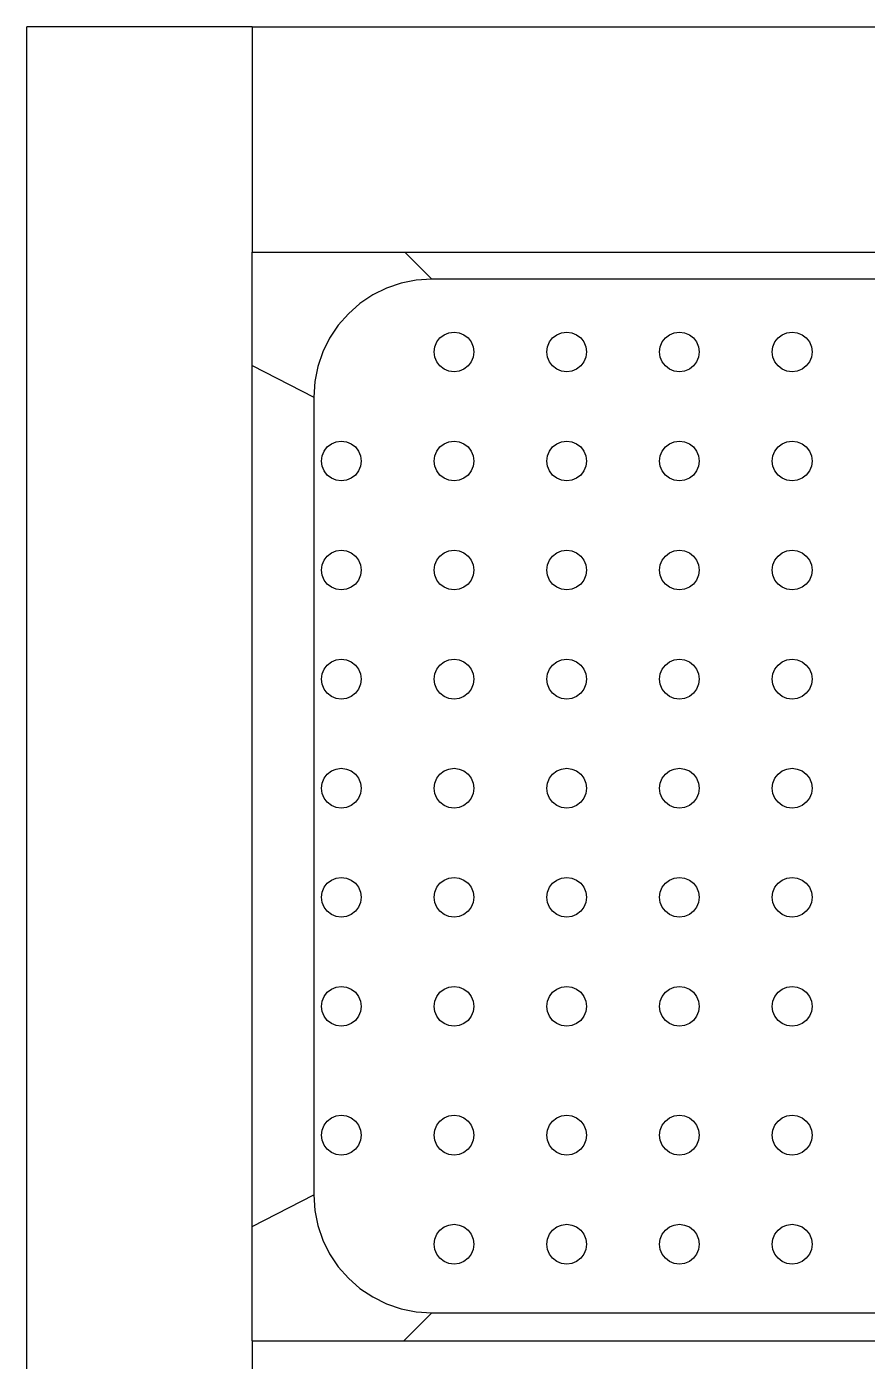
# Model space of a CAD drawing. Header units: millimetres. Extents: x 2562 to 7288, y 778 to 5635.
# Drawn here: x 5963.71 to 5986.09, y 1667.8 to 1703.33 of the extents above; entities that cross this region are included whole.
import ezdxf

# ---------------------------------------------------------------- set-up
doc = ezdxf.new("R2010")
doc.units = ezdxf.units.MM
doc.layers.add('0-gnl-gor3', color=252, linetype='Continuous')
doc.layers.add('2-tef-sabit', color=251, linetype='Continuous')

# ---------------------------------------------------------------- blocks, each defined once
blk = doc.blocks.new('sink plan')
at = {"layer": '0-gnl-gor3'}
for p, q in [((70185.92, 17116.68), (70185.92, 17406.88)), ((69836.11, 17157.08), (69836.11, 17366.22)), ((70125.92, 17157.32), (70125.92, 17365.97)), ((69843.56, 17164.52), (69843.56, 17358.77)), ((70118.71, 17358.77), (70118.71, 17164.52)), ((69857.23, 17263.07), (69856.7, 17261.8)), ((69858.07, 17264.17), (69857.23, 17263.07)), ((69859.17, 17265.01), (69858.07, 17264.17)), ((69860.44, 17265.54), (69859.17, 17265.01)), ((69861.81, 17265.72), (69860.44, 17265.54)), ((69863.18, 17265.54), (69861.81, 17265.72)), ((69864.45, 17265.01), (69863.18, 17265.54)), ((69865.55, 17264.17), (69864.45, 17265.01)), ((69866.39, 17263.07), (69865.55, 17264.17)), ((69866.92, 17261.8), (69866.39, 17263.07)), ((69886.26, 17263.07), (69885.73, 17261.8)), ((69887.1, 17264.17), (69886.26, 17263.07)), ((69888.2, 17265.01), (69887.1, 17264.17)), ((69889.47, 17265.54), (69888.2, 17265.01)), ((69890.84, 17265.72), (69889.47, 17265.54)), ((69892.21, 17265.54), (69890.84, 17265.72)), ((69893.49, 17265.01), (69892.21, 17265.54)), ((69894.58, 17264.17), (69893.49, 17265.01)), ((69895.42, 17263.07), (69894.58, 17264.17)), ((69895.95, 17261.8), (69895.42, 17263.07)), ((69920.55, 17263.07), (69920.02, 17261.8)), ((69921.39, 17264.17), (69920.55, 17263.07)), ((69922.49, 17265.01), (69921.39, 17264.17)), ((69923.76, 17265.54), (69922.49, 17265.01)), ((69925.13, 17265.72), (69923.76, 17265.54)), ((69926.5, 17265.54), (69925.13, 17265.72)), ((69927.78, 17265.01), (69926.5, 17265.54)), ((69928.87, 17264.17), (69927.78, 17265.01)), ((69929.71, 17263.07), (69928.87, 17264.17)), ((69930.24, 17261.8), (69929.71, 17263.07)), ((69949.58, 17263.07), (69949.06, 17261.8)), ((69950.43, 17264.17), (69949.58, 17263.07)), ((69951.52, 17265.01), (69950.43, 17264.17)), ((69952.8, 17265.54), (69951.52, 17265.01)), ((69954.16, 17265.72), (69952.8, 17265.54)), ((69955.53, 17265.54), (69954.16, 17265.72)), ((69956.81, 17265.01), (69955.53, 17265.54)), ((69957.9, 17264.17), (69956.81, 17265.01)), ((69958.74, 17263.07), (69957.9, 17264.17)), ((69959.27, 17261.8), (69958.74, 17263.07)), ((69978.62, 17263.07), (69978.09, 17261.8)), ((69979.46, 17264.17), (69978.62, 17263.07)), ((69980.55, 17265.01), (69979.46, 17264.17)), ((69981.83, 17265.54), (69980.55, 17265.01)), ((69983.2, 17265.72), (69981.83, 17265.54)), ((69984.57, 17265.54), (69983.2, 17265.72)), ((69985.84, 17265.01), (69984.57, 17265.54)), ((69986.94, 17264.17), (69985.84, 17265.01)), ((69987.78, 17263.07), (69986.94, 17264.17)), ((69988.31, 17261.8), (69987.78, 17263.07)), ((70007.65, 17263.07), (70007.12, 17261.8)), ((70008.49, 17264.17), (70007.65, 17263.07)), ((70009.59, 17265.01), (70008.49, 17264.17)), ((70010.86, 17265.54), (70009.59, 17265.01)), ((70012.23, 17265.72), (70010.86, 17265.54)), ((70013.6, 17265.54), (70012.23, 17265.72)), ((70014.88, 17265.01), (70013.6, 17265.54)), ((70015.97, 17264.17), (70014.88, 17265.01)), ((70016.81, 17263.07), (70015.97, 17264.17)), ((70017.34, 17261.8), (70016.81, 17263.07)), ((70036.68, 17263.07), (70036.16, 17261.8)), ((70037.53, 17264.17), (70036.68, 17263.07)), ((70038.62, 17265.01), (70037.53, 17264.17)), ((70039.9, 17265.54), (70038.62, 17265.01)), ((70041.26, 17265.72), (70039.9, 17265.54)), ((70042.63, 17265.54), (70041.26, 17265.72)), ((70043.91, 17265.01), (70042.63, 17265.54)), ((70045, 17264.17), (70043.91, 17265.01)), ((70045.84, 17263.07), (70045, 17264.17)), ((70046.37, 17261.8), (70045.84, 17263.07)), ((70065.72, 17263.07), (70065.19, 17261.8)), ((70066.56, 17264.17), (70065.72, 17263.07)), ((70067.66, 17265.01), (70066.56, 17264.17)), ((70068.93, 17265.54), (70067.66, 17265.01)), ((70070.3, 17265.72), (70068.93, 17265.54)), ((70071.67, 17265.54), (70070.3, 17265.72)), ((70072.94, 17265.01), (70071.67, 17265.54)), ((70074.04, 17264.17), (70072.94, 17265.01)), ((70074.88, 17263.07), (70074.04, 17264.17)), ((70075.41, 17261.8), (70074.88, 17263.07)), ((70094.75, 17263.07), (70094.23, 17261.8)), ((70095.59, 17264.17), (70094.75, 17263.07)), ((70096.69, 17265.01), (70095.59, 17264.17)), ((70097.96, 17265.54), (70096.69, 17265.01)), ((70099.33, 17265.72), (70097.96, 17265.54)), ((70100.7, 17265.54), (70099.33, 17265.72)), ((70101.98, 17265.01), (70100.7, 17265.54)), ((70103.07, 17264.17), (70101.98, 17265.01)), ((70103.91, 17263.07), (70103.07, 17264.17)), ((70104.44, 17261.8), (70103.91, 17263.07)), ((69856.7, 17261.8), (69856.52, 17260.43)), ((69856.52, 17260.43), (69856.7, 17259.06)), ((69867.1, 17260.43), (69866.92, 17261.8)), ((69866.92, 17259.06), (69867.1, 17260.43)), ((69885.73, 17261.8), (69885.55, 17260.43)), ((69885.55, 17260.43), (69885.73, 17259.06)), ((69896.13, 17260.43), (69895.95, 17261.8)), ((69895.95, 17259.06), (69896.13, 17260.43)), ((69920.02, 17261.8), (69919.84, 17260.43)), ((69919.84, 17260.43), (69920.02, 17259.06)), ((69930.42, 17260.43), (69930.24, 17261.8)), ((69930.24, 17259.06), (69930.42, 17260.43)), ((69949.06, 17261.8), (69948.88, 17260.43)), ((69948.88, 17260.43), (69949.06, 17259.06)), ((69959.45, 17260.43), (69959.27, 17261.8)), ((69959.27, 17259.06), (69959.45, 17260.43)), ((69978.09, 17261.8), (69977.91, 17260.43)), ((69977.91, 17260.43), (69978.09, 17259.06)), ((69988.49, 17260.43), (69988.31, 17261.8)), ((69988.31, 17259.06), (69988.49, 17260.43)), ((70007.12, 17261.8), (70006.94, 17260.43)), ((70006.94, 17260.43), (70007.12, 17259.06)), ((70017.52, 17260.43), (70017.34, 17261.8)), ((70017.34, 17259.06), (70017.52, 17260.43)), ((70036.16, 17261.8), (70035.98, 17260.43)), ((70035.98, 17260.43), (70036.16, 17259.06)), ((70046.55, 17260.43), (70046.37, 17261.8)), ((70046.37, 17259.06), (70046.55, 17260.43)), ((70065.19, 17261.8), (70065.01, 17260.43)), ((70065.01, 17260.43), (70065.19, 17259.06)), ((70075.59, 17260.43), (70075.41, 17261.8)), ((70075.41, 17259.06), (70075.59, 17260.43)), ((70094.23, 17261.8), (70094.04, 17260.43)), ((70094.04, 17260.43), (70094.23, 17259.06)), ((70104.62, 17260.43), (70104.44, 17261.8)), ((70104.44, 17259.06), (70104.62, 17260.43)), ((69856.7, 17259.06), (69857.23, 17257.78)), ((69857.23, 17257.78), (69858.07, 17256.69)), ((69858.07, 17256.69), (69859.17, 17255.85)), ((69859.17, 17255.85), (69860.44, 17255.32)), ((69863.18, 17255.32), (69864.45, 17255.85)), ((69864.45, 17255.85), (69865.55, 17256.69)), ((69865.55, 17256.69), (69866.39, 17257.78)), ((69866.39, 17257.78), (69866.92, 17259.06)), ((69885.73, 17259.06), (69886.26, 17257.78)), ((69886.26, 17257.78), (69887.1, 17256.69)), ((69887.1, 17256.69), (69888.2, 17255.85)), ((69888.2, 17255.85), (69889.47, 17255.32)), ((69892.21, 17255.32), (69893.49, 17255.85)), ((69893.49, 17255.85), (69894.58, 17256.69)), ((69894.58, 17256.69), (69895.42, 17257.78)), ((69895.42, 17257.78), (69895.95, 17259.06)), ((69920.02, 17259.06), (69920.55, 17257.78)), ((69920.55, 17257.78), (69921.39, 17256.69)), ((69921.39, 17256.69), (69922.49, 17255.85)), ((69922.49, 17255.85), (69923.76, 17255.32)), ((69926.5, 17255.32), (69927.78, 17255.85)), ((69927.78, 17255.85), (69928.87, 17256.69)), ((69928.87, 17256.69), (69929.71, 17257.78)), ((69929.71, 17257.78), (69930.24, 17259.06)), ((69949.06, 17259.06), (69949.58, 17257.78)), ((69949.58, 17257.78), (69950.43, 17256.69)), ((69950.43, 17256.69), (69951.52, 17255.85)), ((69951.52, 17255.85), (69952.8, 17255.32)), ((69955.53, 17255.32), (69956.81, 17255.85)), ((69956.81, 17255.85), (69957.9, 17256.69)), ((69957.9, 17256.69), (69958.74, 17257.78)), ((69958.74, 17257.78), (69959.27, 17259.06)), ((69978.09, 17259.06), (69978.62, 17257.78)), ((69978.62, 17257.78), (69979.46, 17256.69)), ((69979.46, 17256.69), (69980.55, 17255.85)), ((69980.55, 17255.85), (69981.83, 17255.32)), ((69984.57, 17255.32), (69985.84, 17255.85)), ((69985.84, 17255.85), (69986.94, 17256.69)), ((69986.94, 17256.69), (69987.78, 17257.78)), ((69987.78, 17257.78), (69988.31, 17259.06)), ((70007.12, 17259.06), (70007.65, 17257.78)), ((70007.65, 17257.78), (70008.49, 17256.69)), ((70008.49, 17256.69), (70009.59, 17255.85)), ((70009.59, 17255.85), (70010.86, 17255.32)), ((70013.6, 17255.32), (70014.88, 17255.85)), ((70014.88, 17255.85), (70015.97, 17256.69)), ((70015.97, 17256.69), (70016.81, 17257.78)), ((70016.81, 17257.78), (70017.34, 17259.06)), ((70036.16, 17259.06), (70036.68, 17257.78)), ((70036.68, 17257.78), (70037.53, 17256.69)), ((70037.53, 17256.69), (70038.62, 17255.85)), ((70038.62, 17255.85), (70039.9, 17255.32)), ((70042.63, 17255.32), (70043.91, 17255.85)), ((70043.91, 17255.85), (70045, 17256.69)), ((70045, 17256.69), (70045.84, 17257.78)), ((70045.84, 17257.78), (70046.37, 17259.06)), ((70065.19, 17259.06), (70065.72, 17257.78)), ((70065.72, 17257.78), (70066.56, 17256.69)), ((70066.56, 17256.69), (70067.66, 17255.85)), ((70067.66, 17255.85), (70068.93, 17255.32)), ((70071.67, 17255.32), (70072.94, 17255.85)), ((70072.94, 17255.85), (70074.04, 17256.69)), ((70074.04, 17256.69), (70074.88, 17257.78)), ((70074.88, 17257.78), (70075.41, 17259.06)), ((70094.23, 17259.06), (70094.75, 17257.78)), ((70094.75, 17257.78), (70095.59, 17256.69)), ((70095.59, 17256.69), (70096.69, 17255.85)), ((70096.69, 17255.85), (70097.96, 17255.32)), ((70100.7, 17255.32), (70101.98, 17255.85)), ((70101.98, 17255.85), (70103.07, 17256.69)), ((70103.07, 17256.69), (70103.91, 17257.78)), ((70103.91, 17257.78), (70104.44, 17259.06)), ((69860.44, 17255.32), (69861.81, 17255.14)), ((69861.81, 17255.14), (69863.18, 17255.32)), ((69889.47, 17255.32), (69890.84, 17255.14)), ((69890.84, 17255.14), (69892.21, 17255.32)), ((69923.76, 17255.32), (69925.13, 17255.14)), ((69925.13, 17255.14), (69926.5, 17255.32)), ((69952.8, 17255.32), (69954.16, 17255.14)), ((69954.16, 17255.14), (69955.53, 17255.32)), ((69981.83, 17255.32), (69983.2, 17255.14)), ((69983.2, 17255.14), (69984.57, 17255.32)), ((70010.86, 17255.32), (70012.23, 17255.14)), ((70012.23, 17255.14), (70013.6, 17255.32)), ((70039.9, 17255.32), (70041.26, 17255.14)), ((70041.26, 17255.14), (70042.63, 17255.32)), ((70068.93, 17255.32), (70070.3, 17255.14)), ((70070.3, 17255.14), (70071.67, 17255.32)), ((70097.96, 17255.32), (70099.33, 17255.14)), ((70099.33, 17255.14), (70100.7, 17255.32)), ((69859.17, 17235.01), (69858.07, 17234.16)), ((69860.44, 17235.53), (69859.17, 17235.01)), ((69861.81, 17235.71), (69860.44, 17235.53)), ((69863.18, 17235.53), (69861.81, 17235.71)), ((69864.45, 17235.01), (69863.18, 17235.53)), ((69865.55, 17234.16), (69864.45, 17235.01)), ((69888.2, 17235.01), (69887.1, 17234.16)), ((69889.47, 17235.53), (69888.2, 17235.01)), ((69890.84, 17235.71), (69889.47, 17235.53)), ((69892.21, 17235.53), (69890.84, 17235.71)), ((69893.49, 17235.01), (69892.21, 17235.53)), ((69894.58, 17234.16), (69893.49, 17235.01)), ((69922.49, 17235.01), (69921.39, 17234.16)), ((69923.76, 17235.53), (69922.49, 17235.01)), ((69925.13, 17235.71), (69923.76, 17235.53)), ((69926.5, 17235.53), (69925.13, 17235.71)), ((69927.78, 17235.01), (69926.5, 17235.53)), ((69928.87, 17234.16), (69927.78, 17235.01)), ((69951.52, 17235.01), (69950.43, 17234.16)), ((69952.8, 17235.53), (69951.52, 17235.01)), ((69954.16, 17235.71), (69952.8, 17235.53)), ((69955.53, 17235.53), (69954.16, 17235.71)), ((69956.81, 17235.01), (69955.53, 17235.53)), ((69957.9, 17234.16), (69956.81, 17235.01)), ((69980.55, 17235.01), (69979.46, 17234.16)), ((69981.83, 17235.53), (69980.55, 17235.01)), ((69983.2, 17235.71), (69981.83, 17235.53)), ((69984.57, 17235.53), (69983.2, 17235.71)), ((69985.84, 17235.01), (69984.57, 17235.53)), ((69986.94, 17234.16), (69985.84, 17235.01)), ((70009.59, 17235.01), (70008.49, 17234.16)), ((70010.86, 17235.53), (70009.59, 17235.01)), ((70012.23, 17235.71), (70010.86, 17235.53)), ((70013.6, 17235.53), (70012.23, 17235.71)), ((70014.88, 17235.01), (70013.6, 17235.53)), ((70015.97, 17234.16), (70014.88, 17235.01)), ((70038.62, 17235.01), (70037.53, 17234.16)), ((70039.9, 17235.53), (70038.62, 17235.01)), ((70041.26, 17235.71), (70039.9, 17235.53)), ((70042.63, 17235.53), (70041.26, 17235.71)), ((70043.91, 17235.01), (70042.63, 17235.53)), ((70045, 17234.16), (70043.91, 17235.01)), ((70067.66, 17235.01), (70066.56, 17234.16)), ((70068.93, 17235.53), (70067.66, 17235.01)), ((70070.3, 17235.71), (70068.93, 17235.53)), ((70071.67, 17235.53), (70070.3, 17235.71)), ((70072.94, 17235.01), (70071.67, 17235.53)), ((70074.04, 17234.16), (70072.94, 17235.01)), ((70096.69, 17235.01), (70095.59, 17234.16)), ((70097.96, 17235.53), (70096.69, 17235.01)), ((70099.33, 17235.71), (70097.96, 17235.53)), ((70100.7, 17235.53), (70099.33, 17235.71)), ((70101.98, 17235.01), (70100.7, 17235.53)), ((70103.07, 17234.16), (70101.98, 17235.01)), ((69856.7, 17231.79), (69856.52, 17230.43)), ((69857.23, 17233.07), (69856.7, 17231.79)), ((69858.07, 17234.16), (69857.23, 17233.07)), ((69866.39, 17233.07), (69865.55, 17234.16)), ((69866.92, 17231.79), (69866.39, 17233.07)), ((69867.1, 17230.43), (69866.92, 17231.79)), ((69885.73, 17231.79), (69885.55, 17230.43)), ((69886.26, 17233.07), (69885.73, 17231.79)), ((69887.1, 17234.16), (69886.26, 17233.07)), ((69895.42, 17233.07), (69894.58, 17234.16)), ((69895.95, 17231.79), (69895.42, 17233.07)), ((69896.13, 17230.43), (69895.95, 17231.79)), ((69920.02, 17231.79), (69919.84, 17230.43)), ((69920.55, 17233.07), (69920.02, 17231.79)), ((69921.39, 17234.16), (69920.55, 17233.07)), ((69929.71, 17233.07), (69928.87, 17234.16)), ((69930.24, 17231.79), (69929.71, 17233.07)), ((69930.42, 17230.43), (69930.24, 17231.79)), ((69949.06, 17231.79), (69948.88, 17230.43)), ((69949.58, 17233.07), (69949.06, 17231.79)), ((69950.43, 17234.16), (69949.58, 17233.07)), ((69958.74, 17233.07), (69957.9, 17234.16)), ((69959.27, 17231.79), (69958.74, 17233.07)), ((69959.45, 17230.43), (69959.27, 17231.79)), ((69978.09, 17231.79), (69977.91, 17230.43)), ((69978.62, 17233.07), (69978.09, 17231.79)), ((69979.46, 17234.16), (69978.62, 17233.07)), ((69987.78, 17233.07), (69986.94, 17234.16)), ((69988.31, 17231.79), (69987.78, 17233.07)), ((69988.49, 17230.43), (69988.31, 17231.79)), ((70007.12, 17231.79), (70006.94, 17230.43)), ((70007.65, 17233.07), (70007.12, 17231.79)), ((70008.49, 17234.16), (70007.65, 17233.07)), ((70016.81, 17233.07), (70015.97, 17234.16)), ((70017.34, 17231.79), (70016.81, 17233.07)), ((70017.52, 17230.43), (70017.34, 17231.79)), ((70036.16, 17231.79), (70035.98, 17230.43)), ((70036.68, 17233.07), (70036.16, 17231.79)), ((70037.53, 17234.16), (70036.68, 17233.07)), ((70045.84, 17233.07), (70045, 17234.16)), ((70046.37, 17231.79), (70045.84, 17233.07)), ((70046.55, 17230.43), (70046.37, 17231.79)), ((70065.19, 17231.79), (70065.01, 17230.43)), ((70065.72, 17233.07), (70065.19, 17231.79)), ((70066.56, 17234.16), (70065.72, 17233.07)), ((70074.88, 17233.07), (70074.04, 17234.16)), ((70075.41, 17231.79), (70074.88, 17233.07)), ((70075.59, 17230.43), (70075.41, 17231.79)), ((70094.23, 17231.79), (70094.04, 17230.43)), ((70094.75, 17233.07), (70094.23, 17231.79)), ((70095.59, 17234.16), (70094.75, 17233.07)), ((70103.91, 17233.07), (70103.07, 17234.16)), ((70104.44, 17231.79), (70103.91, 17233.07)), ((70104.62, 17230.43), (70104.44, 17231.79)), ((69856.52, 17230.43), (69856.7, 17229.06)), ((69856.7, 17229.06), (69857.23, 17227.78)), ((69857.23, 17227.78), (69858.07, 17226.69)), ((69865.55, 17226.69), (69866.39, 17227.78)), ((69866.39, 17227.78), (69866.92, 17229.06)), ((69866.92, 17229.06), (69867.1, 17230.43)), ((69885.55, 17230.43), (69885.73, 17229.06)), ((69885.73, 17229.06), (69886.26, 17227.78)), ((69886.26, 17227.78), (69887.1, 17226.69)), ((69894.58, 17226.69), (69895.42, 17227.78)), ((69895.42, 17227.78), (69895.95, 17229.06)), ((69895.95, 17229.06), (69896.13, 17230.43)), ((69919.84, 17230.43), (69920.02, 17229.06)), ((69920.02, 17229.06), (69920.55, 17227.78)), ((69920.55, 17227.78), (69921.39, 17226.69)), ((69928.87, 17226.69), (69929.71, 17227.78)), ((69929.71, 17227.78), (69930.24, 17229.06)), ((69930.24, 17229.06), (69930.42, 17230.43)), ((69948.88, 17230.43), (69949.06, 17229.06)), ((69949.06, 17229.06), (69949.58, 17227.78)), ((69949.58, 17227.78), (69950.43, 17226.69)), ((69957.9, 17226.69), (69958.74, 17227.78)), ((69958.74, 17227.78), (69959.27, 17229.06)), ((69959.27, 17229.06), (69959.45, 17230.43)), ((69977.91, 17230.43), (69978.09, 17229.06)), ((69978.09, 17229.06), (69978.62, 17227.78)), ((69978.62, 17227.78), (69979.46, 17226.69)), ((69986.94, 17226.69), (69987.78, 17227.78)), ((69987.78, 17227.78), (69988.31, 17229.06)), ((69988.31, 17229.06), (69988.49, 17230.43)), ((70006.94, 17230.43), (70007.12, 17229.06)), ((70007.12, 17229.06), (70007.65, 17227.78)), ((70007.65, 17227.78), (70008.49, 17226.69)), ((70015.97, 17226.69), (70016.81, 17227.78)), ((70016.81, 17227.78), (70017.34, 17229.06)), ((70017.34, 17229.06), (70017.52, 17230.43)), ((70035.98, 17230.43), (70036.16, 17229.06)), ((70036.16, 17229.06), (70036.68, 17227.78)), ((70036.68, 17227.78), (70037.53, 17226.69)), ((70045, 17226.69), (70045.84, 17227.78)), ((70045.84, 17227.78), (70046.37, 17229.06)), ((70046.37, 17229.06), (70046.55, 17230.43)), ((70065.01, 17230.43), (70065.19, 17229.06)), ((70065.19, 17229.06), (70065.72, 17227.78)), ((70065.72, 17227.78), (70066.56, 17226.69)), ((70074.04, 17226.69), (70074.88, 17227.78)), ((70074.88, 17227.78), (70075.41, 17229.06)), ((70075.41, 17229.06), (70075.59, 17230.43)), ((70094.04, 17230.43), (70094.23, 17229.06)), ((70094.23, 17229.06), (70094.75, 17227.78)), ((70094.75, 17227.78), (70095.59, 17226.69)), ((70103.07, 17226.69), (70103.91, 17227.78)), ((70103.91, 17227.78), (70104.44, 17229.06)), ((70104.44, 17229.06), (70104.62, 17230.43)), ((69858.07, 17226.69), (69859.17, 17225.85)), ((69859.17, 17225.85), (69860.44, 17225.32)), ((69860.44, 17225.32), (69861.81, 17225.14)), ((69861.81, 17225.14), (69863.18, 17225.32)), ((69863.18, 17225.32), (69864.45, 17225.85)), ((69864.45, 17225.85), (69865.55, 17226.69)), ((69887.1, 17226.69), (69888.2, 17225.85)), ((69888.2, 17225.85), (69889.47, 17225.32)), ((69889.47, 17225.32), (69890.84, 17225.14)), ((69890.84, 17225.14), (69892.21, 17225.32)), ((69892.21, 17225.32), (69893.49, 17225.85)), ((69893.49, 17225.85), (69894.58, 17226.69)), ((69921.39, 17226.69), (69922.49, 17225.85)), ((69922.49, 17225.85), (69923.76, 17225.32)), ((69923.76, 17225.32), (69925.13, 17225.14)), ((69925.13, 17225.14), (69926.5, 17225.32)), ((69926.5, 17225.32), (69927.78, 17225.85)), ((69927.78, 17225.85), (69928.87, 17226.69)), ((69950.43, 17226.69), (69951.52, 17225.85)), ((69951.52, 17225.85), (69952.8, 17225.32)), ((69952.8, 17225.32), (69954.16, 17225.14)), ((69954.16, 17225.14), (69955.53, 17225.32)), ((69955.53, 17225.32), (69956.81, 17225.85)), ((69956.81, 17225.85), (69957.9, 17226.69)), ((69979.46, 17226.69), (69980.55, 17225.85)), ((69980.55, 17225.85), (69981.83, 17225.32)), ((69981.83, 17225.32), (69983.2, 17225.14)), ((69983.2, 17225.14), (69984.57, 17225.32)), ((69984.57, 17225.32), (69985.84, 17225.85)), ((69985.84, 17225.85), (69986.94, 17226.69)), ((70008.49, 17226.69), (70009.59, 17225.85)), ((70009.59, 17225.85), (70010.86, 17225.32)), ((70010.86, 17225.32), (70012.23, 17225.14)), ((70012.23, 17225.14), (70013.6, 17225.32)), ((70013.6, 17225.32), (70014.88, 17225.85)), ((70014.88, 17225.85), (70015.97, 17226.69)), ((70037.53, 17226.69), (70038.62, 17225.85)), ((70038.62, 17225.85), (70039.9, 17225.32)), ((70039.9, 17225.32), (70041.26, 17225.14)), ((70041.26, 17225.14), (70042.63, 17225.32)), ((70042.63, 17225.32), (70043.91, 17225.85)), ((70043.91, 17225.85), (70045, 17226.69)), ((70066.56, 17226.69), (70067.66, 17225.85)), ((70067.66, 17225.85), (70068.93, 17225.32)), ((70068.93, 17225.32), (70070.3, 17225.14)), ((70070.3, 17225.14), (70071.67, 17225.32)), ((70071.67, 17225.32), (70072.94, 17225.85)), ((70072.94, 17225.85), (70074.04, 17226.69)), ((70095.59, 17226.69), (70096.69, 17225.85)), ((70096.69, 17225.85), (70097.96, 17225.32)), ((70097.96, 17225.32), (70099.33, 17225.14)), ((70099.33, 17225.14), (70100.7, 17225.32)), ((70100.7, 17225.32), (70101.98, 17225.85)), ((70101.98, 17225.85), (70103.07, 17226.69)), ((69857.23, 17203.07), (69856.7, 17201.79)), ((69858.07, 17204.16), (69857.23, 17203.07)), ((69859.17, 17205), (69858.07, 17204.16)), ((69860.44, 17205.53), (69859.17, 17205)), ((69861.81, 17205.71), (69860.44, 17205.53)), ((69863.18, 17205.53), (69861.81, 17205.71)), ((69864.45, 17205), (69863.18, 17205.53)), ((69865.55, 17204.16), (69864.45, 17205)), ((69866.39, 17203.07), (69865.55, 17204.16)), ((69866.92, 17201.79), (69866.39, 17203.07)), ((69886.26, 17203.07), (69885.73, 17201.79)), ((69887.1, 17204.16), (69886.26, 17203.07)), ((69888.2, 17205), (69887.1, 17204.16)), ((69889.47, 17205.53), (69888.2, 17205)), ((69890.84, 17205.71), (69889.47, 17205.53)), ((69892.21, 17205.53), (69890.84, 17205.71)), ((69893.49, 17205), (69892.21, 17205.53)), ((69894.58, 17204.16), (69893.49, 17205)), ((69895.42, 17203.07), (69894.58, 17204.16)), ((69895.95, 17201.79), (69895.42, 17203.07)), ((69920.55, 17203.07), (69920.02, 17201.79)), ((69921.39, 17204.16), (69920.55, 17203.07)), ((69922.49, 17205), (69921.39, 17204.16)), ((69923.76, 17205.53), (69922.49, 17205)), ((69925.13, 17205.71), (69923.76, 17205.53)), ((69926.5, 17205.53), (69925.13, 17205.71)), ((69927.78, 17205), (69926.5, 17205.53)), ((69928.87, 17204.16), (69927.78, 17205)), ((69929.71, 17203.07), (69928.87, 17204.16)), ((69930.24, 17201.79), (69929.71, 17203.07)), ((69949.58, 17203.07), (69949.06, 17201.79)), ((69950.43, 17204.16), (69949.58, 17203.07)), ((69951.52, 17205), (69950.43, 17204.16)), ((69952.8, 17205.53), (69951.52, 17205)), ((69954.16, 17205.71), (69952.8, 17205.53)), ((69955.53, 17205.53), (69954.16, 17205.71)), ((69956.81, 17205), (69955.53, 17205.53)), ((69957.9, 17204.16), (69956.81, 17205)), ((69958.74, 17203.07), (69957.9, 17204.16)), ((69959.27, 17201.79), (69958.74, 17203.07)), ((69978.62, 17203.07), (69978.09, 17201.79)), ((69979.46, 17204.16), (69978.62, 17203.07)), ((69980.55, 17205), (69979.46, 17204.16)), ((69981.83, 17205.53), (69980.55, 17205)), ((69983.2, 17205.71), (69981.83, 17205.53)), ((69984.57, 17205.53), (69983.2, 17205.71)), ((69985.84, 17205), (69984.57, 17205.53)), ((69986.94, 17204.16), (69985.84, 17205)), ((69987.78, 17203.07), (69986.94, 17204.16)), ((69988.31, 17201.79), (69987.78, 17203.07)), ((70007.65, 17203.07), (70007.12, 17201.79)), ((70008.49, 17204.16), (70007.65, 17203.07)), ((70009.59, 17205), (70008.49, 17204.16)), ((70010.86, 17205.53), (70009.59, 17205)), ((70012.23, 17205.71), (70010.86, 17205.53)), ((70013.6, 17205.53), (70012.23, 17205.71)), ((70014.88, 17205), (70013.6, 17205.53)), ((70015.97, 17204.16), (70014.88, 17205)), ((70016.81, 17203.07), (70015.97, 17204.16)), ((70017.34, 17201.79), (70016.81, 17203.07)), ((70036.68, 17203.07), (70036.16, 17201.79)), ((70037.53, 17204.16), (70036.68, 17203.07)), ((70038.62, 17205), (70037.53, 17204.16)), ((70039.9, 17205.53), (70038.62, 17205)), ((70041.26, 17205.71), (70039.9, 17205.53)), ((70042.63, 17205.53), (70041.26, 17205.71)), ((70043.91, 17205), (70042.63, 17205.53)), ((70045, 17204.16), (70043.91, 17205)), ((70045.84, 17203.07), (70045, 17204.16)), ((70046.37, 17201.79), (70045.84, 17203.07)), ((70065.72, 17203.07), (70065.19, 17201.79)), ((70066.56, 17204.16), (70065.72, 17203.07)), ((70067.66, 17205), (70066.56, 17204.16)), ((70068.93, 17205.53), (70067.66, 17205)), ((70070.3, 17205.71), (70068.93, 17205.53)), ((70071.67, 17205.53), (70070.3, 17205.71)), ((70072.94, 17205), (70071.67, 17205.53)), ((70074.04, 17204.16), (70072.94, 17205)), ((70074.88, 17203.07), (70074.04, 17204.16)), ((70075.41, 17201.79), (70074.88, 17203.07)), ((70094.75, 17203.07), (70094.23, 17201.79)), ((70095.59, 17204.16), (70094.75, 17203.07)), ((70096.69, 17205), (70095.59, 17204.16)), ((70097.96, 17205.53), (70096.69, 17205)), ((70099.33, 17205.71), (70097.96, 17205.53)), ((70100.7, 17205.53), (70099.33, 17205.71)), ((70101.98, 17205), (70100.7, 17205.53)), ((70103.07, 17204.16), (70101.98, 17205)), ((70103.91, 17203.07), (70103.07, 17204.16)), ((70104.44, 17201.79), (70103.91, 17203.07)), ((69856.7, 17201.79), (69856.52, 17200.42)), ((69856.52, 17200.42), (69856.7, 17199.05)), ((69856.7, 17199.05), (69857.23, 17197.78)), ((69866.39, 17197.78), (69866.92, 17199.05)), ((69867.1, 17200.42), (69866.92, 17201.79)), ((69866.92, 17199.05), (69867.1, 17200.42)), ((69885.73, 17201.79), (69885.55, 17200.42)), ((69885.55, 17200.42), (69885.73, 17199.05)), ((69885.73, 17199.05), (69886.26, 17197.78)), ((69895.42, 17197.78), (69895.95, 17199.05)), ((69896.13, 17200.42), (69895.95, 17201.79)), ((69895.95, 17199.05), (69896.13, 17200.42)), ((69920.02, 17201.79), (69919.84, 17200.42)), ((69919.84, 17200.42), (69920.02, 17199.05)), ((69920.02, 17199.05), (69920.55, 17197.78)), ((69929.71, 17197.78), (69930.24, 17199.05)), ((69930.42, 17200.42), (69930.24, 17201.79)), ((69930.24, 17199.05), (69930.42, 17200.42)), ((69949.06, 17201.79), (69948.88, 17200.42)), ((69948.88, 17200.42), (69949.06, 17199.05)), ((69949.06, 17199.05), (69949.58, 17197.78)), ((69958.74, 17197.78), (69959.27, 17199.05)), ((69959.45, 17200.42), (69959.27, 17201.79)), ((69959.27, 17199.05), (69959.45, 17200.42)), ((69978.09, 17201.79), (69977.91, 17200.42)), ((69977.91, 17200.42), (69978.09, 17199.05)), ((69978.09, 17199.05), (69978.62, 17197.78)), ((69987.78, 17197.78), (69988.31, 17199.05)), ((69988.49, 17200.42), (69988.31, 17201.79)), ((69988.31, 17199.05), (69988.49, 17200.42)), ((70007.12, 17201.79), (70006.94, 17200.42)), ((70006.94, 17200.42), (70007.12, 17199.05)), ((70007.12, 17199.05), (70007.65, 17197.78)), ((70016.81, 17197.78), (70017.34, 17199.05)), ((70017.52, 17200.42), (70017.34, 17201.79)), ((70017.34, 17199.05), (70017.52, 17200.42)), ((70036.16, 17201.79), (70035.98, 17200.42)), ((70035.98, 17200.42), (70036.16, 17199.05)), ((70036.16, 17199.05), (70036.68, 17197.78)), ((70045.84, 17197.78), (70046.37, 17199.05)), ((70046.55, 17200.42), (70046.37, 17201.79)), ((70046.37, 17199.05), (70046.55, 17200.42)), ((70065.19, 17201.79), (70065.01, 17200.42)), ((70065.01, 17200.42), (70065.19, 17199.05)), ((70065.19, 17199.05), (70065.72, 17197.78)), ((70074.88, 17197.78), (70075.41, 17199.05)), ((70075.59, 17200.42), (70075.41, 17201.79)), ((70075.41, 17199.05), (70075.59, 17200.42)), ((70094.23, 17201.79), (70094.04, 17200.42)), ((70094.04, 17200.42), (70094.23, 17199.05)), ((70094.23, 17199.05), (70094.75, 17197.78)), ((70103.91, 17197.78), (70104.44, 17199.05)), ((70104.62, 17200.42), (70104.44, 17201.79)), ((70104.44, 17199.05), (70104.62, 17200.42)), ((69857.23, 17197.78), (69858.07, 17196.68)), ((69858.07, 17196.68), (69859.17, 17195.84)), ((69859.17, 17195.84), (69860.44, 17195.31)), ((69863.18, 17195.31), (69864.45, 17195.84)), ((69864.45, 17195.84), (69865.55, 17196.68)), ((69865.55, 17196.68), (69866.39, 17197.78)), ((69886.26, 17197.78), (69887.1, 17196.68)), ((69887.1, 17196.68), (69888.2, 17195.84)), ((69888.2, 17195.84), (69889.47, 17195.31)), ((69892.21, 17195.31), (69893.49, 17195.84)), ((69893.49, 17195.84), (69894.58, 17196.68)), ((69894.58, 17196.68), (69895.42, 17197.78)), ((69920.55, 17197.78), (69921.39, 17196.68)), ((69921.39, 17196.68), (69922.49, 17195.84)), ((69922.49, 17195.84), (69923.76, 17195.31)), ((69926.5, 17195.31), (69927.78, 17195.84)), ((69927.78, 17195.84), (69928.87, 17196.68)), ((69928.87, 17196.68), (69929.71, 17197.78)), ((69949.58, 17197.78), (69950.43, 17196.68)), ((69950.43, 17196.68), (69951.52, 17195.84)), ((69951.52, 17195.84), (69952.8, 17195.31)), ((69955.53, 17195.31), (69956.81, 17195.84)), ((69956.81, 17195.84), (69957.9, 17196.68)), ((69957.9, 17196.68), (69958.74, 17197.78)), ((69978.62, 17197.78), (69979.46, 17196.68)), ((69979.46, 17196.68), (69980.55, 17195.84)), ((69980.55, 17195.84), (69981.83, 17195.31)), ((69984.57, 17195.31), (69985.84, 17195.84)), ((69985.84, 17195.84), (69986.94, 17196.68)), ((69986.94, 17196.68), (69987.78, 17197.78)), ((70007.65, 17197.78), (70008.49, 17196.68)), ((70008.49, 17196.68), (70009.59, 17195.84)), ((70009.59, 17195.84), (70010.86, 17195.31)), ((70013.6, 17195.31), (70014.88, 17195.84)), ((70014.88, 17195.84), (70015.97, 17196.68)), ((70015.97, 17196.68), (70016.81, 17197.78)), ((70036.68, 17197.78), (70037.53, 17196.68)), ((70037.53, 17196.68), (70038.62, 17195.84)), ((70038.62, 17195.84), (70039.9, 17195.31)), ((70042.63, 17195.31), (70043.91, 17195.84)), ((70043.91, 17195.84), (70045, 17196.68)), ((70045, 17196.68), (70045.84, 17197.78)), ((70065.72, 17197.78), (70066.56, 17196.68)), ((70066.56, 17196.68), (70067.66, 17195.84)), ((70067.66, 17195.84), (70068.93, 17195.31)), ((70071.67, 17195.31), (70072.94, 17195.84)), ((70072.94, 17195.84), (70074.04, 17196.68)), ((70074.04, 17196.68), (70074.88, 17197.78)), ((70094.75, 17197.78), (70095.59, 17196.68)), ((70095.59, 17196.68), (70096.69, 17195.84)), ((70096.69, 17195.84), (70097.96, 17195.31)), ((70100.7, 17195.31), (70101.98, 17195.84)), ((70101.98, 17195.84), (70103.07, 17196.68)), ((70103.07, 17196.68), (70103.91, 17197.78)), ((69860.44, 17195.31), (69861.81, 17195.13)), ((69861.81, 17195.13), (69863.18, 17195.31)), ((69889.47, 17195.31), (69890.84, 17195.13)), ((69890.84, 17195.13), (69892.21, 17195.31)), ((69923.76, 17195.31), (69925.13, 17195.13)), ((69925.13, 17195.13), (69926.5, 17195.31)), ((69952.8, 17195.31), (69954.16, 17195.13)), ((69954.16, 17195.13), (69955.53, 17195.31)), ((69981.83, 17195.31), (69983.2, 17195.13)), ((69983.2, 17195.13), (69984.57, 17195.31)), ((70010.86, 17195.31), (70012.23, 17195.13)), ((70012.23, 17195.13), (70013.6, 17195.31)), ((70039.9, 17195.31), (70041.26, 17195.13)), ((70041.26, 17195.13), (70042.63, 17195.31)), ((70068.93, 17195.31), (70070.3, 17195.13)), ((70070.3, 17195.13), (70071.67, 17195.31)), ((70097.96, 17195.31), (70099.33, 17195.13)), ((70099.33, 17195.13), (70100.7, 17195.31)), ((69858.07, 17174.16), (69857.23, 17173.06)), ((69859.17, 17175), (69858.07, 17174.16)), ((69860.44, 17175.53), (69859.17, 17175)), ((69861.81, 17175.71), (69860.44, 17175.53)), ((69863.18, 17175.53), (69861.81, 17175.71)), ((69864.45, 17175), (69863.18, 17175.53)), ((69865.55, 17174.16), (69864.45, 17175)), ((69866.39, 17173.06), (69865.55, 17174.16)), ((69887.1, 17174.16), (69886.26, 17173.06)), ((69888.2, 17175), (69887.1, 17174.16)), ((69889.47, 17175.53), (69888.2, 17175)), ((69890.84, 17175.71), (69889.47, 17175.53)), ((69892.21, 17175.53), (69890.84, 17175.71)), ((69893.49, 17175), (69892.21, 17175.53)), ((69894.58, 17174.16), (69893.49, 17175)), ((69895.42, 17173.06), (69894.58, 17174.16)), ((69921.39, 17174.16), (69920.55, 17173.06)), ((69922.49, 17175), (69921.39, 17174.16)), ((69923.76, 17175.53), (69922.49, 17175)), ((69925.13, 17175.71), (69923.76, 17175.53)), ((69926.5, 17175.53), (69925.13, 17175.71)), ((69927.78, 17175), (69926.5, 17175.53)), ((69928.87, 17174.16), (69927.78, 17175)), ((69929.71, 17173.06), (69928.87, 17174.16)), ((69950.43, 17174.16), (69949.58, 17173.06)), ((69951.52, 17175), (69950.43, 17174.16)), ((69952.8, 17175.53), (69951.52, 17175)), ((69954.16, 17175.71), (69952.8, 17175.53)), ((69955.53, 17175.53), (69954.16, 17175.71)), ((69956.81, 17175), (69955.53, 17175.53)), ((69957.9, 17174.16), (69956.81, 17175)), ((69958.74, 17173.06), (69957.9, 17174.16)), ((69979.46, 17174.16), (69978.62, 17173.06)), ((69980.55, 17175), (69979.46, 17174.16)), ((69981.83, 17175.53), (69980.55, 17175)), ((69983.2, 17175.71), (69981.83, 17175.53)), ((69984.57, 17175.53), (69983.2, 17175.71)), ((69985.84, 17175), (69984.57, 17175.53)), ((69986.94, 17174.16), (69985.84, 17175)), ((69987.78, 17173.06), (69986.94, 17174.16)), ((70008.49, 17174.16), (70007.65, 17173.06)), ((70009.59, 17175), (70008.49, 17174.16)), ((70010.86, 17175.53), (70009.59, 17175)), ((70012.23, 17175.71), (70010.86, 17175.53)), ((70013.6, 17175.53), (70012.23, 17175.71)), ((70014.88, 17175), (70013.6, 17175.53)), ((70015.97, 17174.16), (70014.88, 17175)), ((70016.81, 17173.06), (70015.97, 17174.16)), ((70037.53, 17174.16), (70036.68, 17173.06)), ((70038.62, 17175), (70037.53, 17174.16)), ((70039.9, 17175.53), (70038.62, 17175)), ((70041.26, 17175.71), (70039.9, 17175.53)), ((70042.63, 17175.53), (70041.26, 17175.71)), ((70043.91, 17175), (70042.63, 17175.53)), ((70045, 17174.16), (70043.91, 17175)), ((70045.84, 17173.06), (70045, 17174.16)), ((70066.56, 17174.16), (70065.72, 17173.06)), ((70067.66, 17175), (70066.56, 17174.16)), ((70068.93, 17175.53), (70067.66, 17175)), ((70070.3, 17175.71), (70068.93, 17175.53)), ((70071.67, 17175.53), (70070.3, 17175.71)), ((70072.94, 17175), (70071.67, 17175.53)), ((70074.04, 17174.16), (70072.94, 17175)), ((70074.88, 17173.06), (70074.04, 17174.16)), ((70095.59, 17174.16), (70094.75, 17173.06)), ((70096.69, 17175), (70095.59, 17174.16)), ((70097.96, 17175.53), (70096.69, 17175)), ((70099.33, 17175.71), (70097.96, 17175.53)), ((70100.7, 17175.53), (70099.33, 17175.71)), ((70101.98, 17175), (70100.7, 17175.53)), ((70103.07, 17174.16), (70101.98, 17175)), ((70103.91, 17173.06), (70103.07, 17174.16)), ((69856.7, 17171.79), (69856.52, 17170.42)), ((69857.23, 17173.06), (69856.7, 17171.79)), ((69866.92, 17171.79), (69866.39, 17173.06)), ((69867.1, 17170.42), (69866.92, 17171.79)), ((69885.73, 17171.79), (69885.55, 17170.42)), ((69886.26, 17173.06), (69885.73, 17171.79)), ((69895.95, 17171.79), (69895.42, 17173.06)), ((69896.13, 17170.42), (69895.95, 17171.79)), ((69920.02, 17171.79), (69919.84, 17170.42)), ((69920.55, 17173.06), (69920.02, 17171.79)), ((69930.24, 17171.79), (69929.71, 17173.06)), ((69930.42, 17170.42), (69930.24, 17171.79)), ((69949.06, 17171.79), (69948.88, 17170.42)), ((69949.58, 17173.06), (69949.06, 17171.79)), ((69959.27, 17171.79), (69958.74, 17173.06)), ((69959.45, 17170.42), (69959.27, 17171.79)), ((69978.09, 17171.79), (69977.91, 17170.42)), ((69978.62, 17173.06), (69978.09, 17171.79)), ((69988.31, 17171.79), (69987.78, 17173.06)), ((69988.49, 17170.42), (69988.31, 17171.79)), ((70007.12, 17171.79), (70006.94, 17170.42)), ((70007.65, 17173.06), (70007.12, 17171.79)), ((70017.34, 17171.79), (70016.81, 17173.06)), ((70017.52, 17170.42), (70017.34, 17171.79)), ((70036.16, 17171.79), (70035.98, 17170.42)), ((70036.68, 17173.06), (70036.16, 17171.79)), ((70046.37, 17171.79), (70045.84, 17173.06)), ((70046.55, 17170.42), (70046.37, 17171.79)), ((70065.19, 17171.79), (70065.01, 17170.42)), ((70065.72, 17173.06), (70065.19, 17171.79)), ((70075.41, 17171.79), (70074.88, 17173.06)), ((70075.59, 17170.42), (70075.41, 17171.79)), ((70094.23, 17171.79), (70094.04, 17170.42)), ((70094.75, 17173.06), (70094.23, 17171.79)), ((70104.44, 17171.79), (70103.91, 17173.06)), ((70104.62, 17170.42), (70104.44, 17171.79)), ((69856.52, 17170.42), (69856.7, 17169.05)), ((69856.7, 17169.05), (69857.23, 17167.78)), ((69857.23, 17167.78), (69858.07, 17166.68)), ((69865.55, 17166.68), (69866.39, 17167.78)), ((69866.39, 17167.78), (69866.92, 17169.05)), ((69866.92, 17169.05), (69867.1, 17170.42)), ((69885.55, 17170.42), (69885.73, 17169.05)), ((69885.73, 17169.05), (69886.26, 17167.78)), ((69886.26, 17167.78), (69887.1, 17166.68)), ((69894.58, 17166.68), (69895.42, 17167.78)), ((69895.42, 17167.78), (69895.95, 17169.05)), ((69895.95, 17169.05), (69896.13, 17170.42)), ((69919.84, 17170.42), (69920.02, 17169.05)), ((69920.02, 17169.05), (69920.55, 17167.78)), ((69920.55, 17167.78), (69921.39, 17166.68)), ((69928.87, 17166.68), (69929.71, 17167.78)), ((69929.71, 17167.78), (69930.24, 17169.05)), ((69930.24, 17169.05), (69930.42, 17170.42)), ((69948.88, 17170.42), (69949.06, 17169.05)), ((69949.06, 17169.05), (69949.58, 17167.78)), ((69949.58, 17167.78), (69950.43, 17166.68)), ((69957.9, 17166.68), (69958.74, 17167.78)), ((69958.74, 17167.78), (69959.27, 17169.05)), ((69959.27, 17169.05), (69959.45, 17170.42)), ((69977.91, 17170.42), (69978.09, 17169.05)), ((69978.09, 17169.05), (69978.62, 17167.78)), ((69978.62, 17167.78), (69979.46, 17166.68)), ((69986.94, 17166.68), (69987.78, 17167.78)), ((69987.78, 17167.78), (69988.31, 17169.05)), ((69988.31, 17169.05), (69988.49, 17170.42)), ((70006.94, 17170.42), (70007.12, 17169.05)), ((70007.12, 17169.05), (70007.65, 17167.78)), ((70007.65, 17167.78), (70008.49, 17166.68)), ((70015.97, 17166.68), (70016.81, 17167.78)), ((70016.81, 17167.78), (70017.34, 17169.05)), ((70017.34, 17169.05), (70017.52, 17170.42)), ((70035.98, 17170.42), (70036.16, 17169.05)), ((70036.16, 17169.05), (70036.68, 17167.78)), ((70036.68, 17167.78), (70037.53, 17166.68)), ((70045, 17166.68), (70045.84, 17167.78)), ((70045.84, 17167.78), (70046.37, 17169.05)), ((70046.37, 17169.05), (70046.55, 17170.42)), ((70065.01, 17170.42), (70065.19, 17169.05)), ((70065.19, 17169.05), (70065.72, 17167.78)), ((70065.72, 17167.78), (70066.56, 17166.68)), ((70074.04, 17166.68), (70074.88, 17167.78)), ((70074.88, 17167.78), (70075.41, 17169.05)), ((70075.41, 17169.05), (70075.59, 17170.42)), ((70094.04, 17170.42), (70094.23, 17169.05)), ((70094.23, 17169.05), (70094.75, 17167.78)), ((70094.75, 17167.78), (70095.59, 17166.68)), ((70103.07, 17166.68), (70103.91, 17167.78)), ((70103.91, 17167.78), (70104.44, 17169.05)), ((70104.44, 17169.05), (70104.62, 17170.42)), ((69836.11, 17157.08), (69843.56, 17164.52)), ((69843.83, 17160.38), (69843.56, 17164.52)), ((69858.07, 17166.68), (69859.17, 17165.84)), ((69859.17, 17165.84), (69860.44, 17165.31)), ((69860.44, 17165.31), (69861.81, 17165.13)), ((69861.81, 17165.13), (69863.18, 17165.31)), ((69863.18, 17165.31), (69864.45, 17165.84)), ((69864.45, 17165.84), (69865.55, 17166.68)), ((69887.1, 17166.68), (69888.2, 17165.84)), ((69888.2, 17165.84), (69889.47, 17165.31)), ((69889.47, 17165.31), (69890.84, 17165.13)), ((69890.84, 17165.13), (69892.21, 17165.31)), ((69892.21, 17165.31), (69893.49, 17165.84)), ((69893.49, 17165.84), (69894.58, 17166.68)), ((69921.39, 17166.68), (69922.49, 17165.84)), ((69922.49, 17165.84), (69923.76, 17165.31)), ((69923.76, 17165.31), (69925.13, 17165.13)), ((69925.13, 17165.13), (69926.5, 17165.31)), ((69926.5, 17165.31), (69927.78, 17165.84)), ((69927.78, 17165.84), (69928.87, 17166.68)), ((69950.43, 17166.68), (69951.52, 17165.84)), ((69951.52, 17165.84), (69952.8, 17165.31)), ((69952.8, 17165.31), (69954.16, 17165.13)), ((69954.16, 17165.13), (69955.53, 17165.31)), ((69955.53, 17165.31), (69956.81, 17165.84)), ((69956.81, 17165.84), (69957.9, 17166.68)), ((69979.46, 17166.68), (69980.55, 17165.84)), ((69980.55, 17165.84), (69981.83, 17165.31)), ((69981.83, 17165.31), (69983.2, 17165.13)), ((69983.2, 17165.13), (69984.57, 17165.31)), ((69984.57, 17165.31), (69985.84, 17165.84)), ((69985.84, 17165.84), (69986.94, 17166.68)), ((70008.49, 17166.68), (70009.59, 17165.84)), ((70009.59, 17165.84), (70010.86, 17165.31)), ((70010.86, 17165.31), (70012.23, 17165.13)), ((70012.23, 17165.13), (70013.6, 17165.31)), ((70013.6, 17165.31), (70014.88, 17165.84)), ((70014.88, 17165.84), (70015.97, 17166.68)), ((70037.53, 17166.68), (70038.62, 17165.84)), ((70038.62, 17165.84), (70039.9, 17165.31)), ((70039.9, 17165.31), (70041.26, 17165.13)), ((70041.26, 17165.13), (70042.63, 17165.31)), ((70042.63, 17165.31), (70043.91, 17165.84)), ((70043.91, 17165.84), (70045, 17166.68)), ((70066.56, 17166.68), (70067.66, 17165.84)), ((70067.66, 17165.84), (70068.93, 17165.31)), ((70068.93, 17165.31), (70070.3, 17165.13)), ((70070.3, 17165.13), (70071.67, 17165.31)), ((70071.67, 17165.31), (70072.94, 17165.84)), ((70072.94, 17165.84), (70074.04, 17166.68)), ((70095.59, 17166.68), (70096.69, 17165.84)), ((70096.69, 17165.84), (70097.96, 17165.31)), ((70097.96, 17165.31), (70099.33, 17165.13)), ((70099.33, 17165.13), (70100.7, 17165.31)), ((70100.7, 17165.31), (70101.98, 17165.84)), ((70101.98, 17165.84), (70103.07, 17166.68)), ((70118.71, 17164.52), (70118.44, 17160.38)), ((70125.92, 17157.32), (70118.71, 17164.52)), ((69844.63, 17156.36), (69843.83, 17160.38)), ((70118.44, 17160.38), (70117.64, 17156.36)), ((69836.11, 17116.68), (69836.11, 17157.08)), ((69845.95, 17152.47), (69844.63, 17156.36)), ((70117.64, 17156.36), (70116.32, 17152.47)), ((70125.92, 17116.68), (70125.92, 17157.32)), ((69847.76, 17148.8), (69845.95, 17152.47)), ((70116.32, 17152.47), (70114.5, 17148.8)), ((69850.04, 17145.39), (69847.76, 17148.8)), ((69890.84, 17145.71), (69889.47, 17145.53)), ((69892.21, 17145.53), (69890.84, 17145.71)), ((69925.13, 17145.71), (69923.76, 17145.53)), ((69926.5, 17145.53), (69925.13, 17145.71)), ((69954.16, 17145.71), (69952.8, 17145.53)), ((69955.53, 17145.53), (69954.16, 17145.71)), ((69983.2, 17145.71), (69981.83, 17145.53)), ((69984.57, 17145.53), (69983.2, 17145.71)), ((70012.23, 17145.71), (70010.86, 17145.53)), ((70013.6, 17145.53), (70012.23, 17145.71)), ((70041.26, 17145.71), (70039.9, 17145.53)), ((70042.63, 17145.53), (70041.26, 17145.71)), ((70070.3, 17145.71), (70068.93, 17145.53)), ((70071.67, 17145.53), (70070.3, 17145.71)), ((70114.5, 17148.8), (70112.23, 17145.39)), ((69852.75, 17142.3), (69850.04, 17145.39)), ((69855.83, 17139.6), (69852.75, 17142.3)), ((69886.26, 17143.06), (69885.73, 17141.79)), ((69887.1, 17144.16), (69886.26, 17143.06)), ((69888.2, 17145), (69887.1, 17144.16)), ((69889.47, 17145.53), (69888.2, 17145)), ((69893.49, 17145), (69892.21, 17145.53)), ((69894.58, 17144.16), (69893.49, 17145)), ((69895.42, 17143.06), (69894.58, 17144.16)), ((69895.95, 17141.79), (69895.42, 17143.06)), ((69920.55, 17143.06), (69920.02, 17141.79)), ((69921.39, 17144.16), (69920.55, 17143.06)), ((69922.49, 17145), (69921.39, 17144.16)), ((69923.76, 17145.53), (69922.49, 17145)), ((69927.78, 17145), (69926.5, 17145.53)), ((69928.87, 17144.16), (69927.78, 17145)), ((69929.71, 17143.06), (69928.87, 17144.16)), ((69930.24, 17141.79), (69929.71, 17143.06)), ((69949.58, 17143.06), (69949.06, 17141.79)), ((69950.43, 17144.16), (69949.58, 17143.06)), ((69951.52, 17145), (69950.43, 17144.16)), ((69952.8, 17145.53), (69951.52, 17145)), ((69956.81, 17145), (69955.53, 17145.53)), ((69957.9, 17144.16), (69956.81, 17145)), ((69958.74, 17143.06), (69957.9, 17144.16)), ((69959.27, 17141.79), (69958.74, 17143.06)), ((69978.62, 17143.06), (69978.09, 17141.79)), ((69979.46, 17144.16), (69978.62, 17143.06)), ((69980.55, 17145), (69979.46, 17144.16)), ((69981.83, 17145.53), (69980.55, 17145)), ((69985.84, 17145), (69984.57, 17145.53)), ((69986.94, 17144.16), (69985.84, 17145)), ((69987.78, 17143.06), (69986.94, 17144.16)), ((69988.31, 17141.79), (69987.78, 17143.06)), ((70007.65, 17143.06), (70007.12, 17141.79)), ((70008.49, 17144.16), (70007.65, 17143.06)), ((70009.59, 17145), (70008.49, 17144.16)), ((70010.86, 17145.53), (70009.59, 17145)), ((70014.88, 17145), (70013.6, 17145.53)), ((70015.97, 17144.16), (70014.88, 17145)), ((70016.81, 17143.06), (70015.97, 17144.16)), ((70017.34, 17141.79), (70016.81, 17143.06)), ((70036.68, 17143.06), (70036.16, 17141.79)), ((70037.53, 17144.16), (70036.68, 17143.06)), ((70038.62, 17145), (70037.53, 17144.16)), ((70039.9, 17145.53), (70038.62, 17145)), ((70043.91, 17145), (70042.63, 17145.53)), ((70045, 17144.16), (70043.91, 17145)), ((70045.84, 17143.06), (70045, 17144.16)), ((70046.37, 17141.79), (70045.84, 17143.06)), ((70065.72, 17143.06), (70065.19, 17141.79)), ((70066.56, 17144.16), (70065.72, 17143.06)), ((70067.66, 17145), (70066.56, 17144.16)), ((70068.93, 17145.53), (70067.66, 17145)), ((70072.94, 17145), (70071.67, 17145.53)), ((70074.04, 17144.16), (70072.94, 17145)), ((70074.88, 17143.06), (70074.04, 17144.16)), ((70075.41, 17141.79), (70074.88, 17143.06)), ((70109.52, 17142.3), (70106.44, 17139.6)), ((70112.23, 17145.39), (70109.52, 17142.3)), ((69859.24, 17137.32), (69855.83, 17139.6)), ((69885.73, 17141.79), (69885.55, 17140.42)), ((69885.55, 17140.42), (69885.73, 17139.05)), ((69885.73, 17139.05), (69886.26, 17137.77)), ((69895.42, 17137.77), (69895.95, 17139.05)), ((69896.13, 17140.42), (69895.95, 17141.79)), ((69895.95, 17139.05), (69896.13, 17140.42)), ((69920.02, 17141.79), (69919.84, 17140.42)), ((69919.84, 17140.42), (69920.02, 17139.05)), ((69920.02, 17139.05), (69920.55, 17137.77)), ((69929.71, 17137.77), (69930.24, 17139.05)), ((69930.42, 17140.42), (69930.24, 17141.79)), ((69930.24, 17139.05), (69930.42, 17140.42)), ((69949.06, 17141.79), (69948.88, 17140.42)), ((69948.88, 17140.42), (69949.06, 17139.05)), ((69949.06, 17139.05), (69949.58, 17137.77)), ((69958.74, 17137.77), (69959.27, 17139.05)), ((69959.45, 17140.42), (69959.27, 17141.79)), ((69959.27, 17139.05), (69959.45, 17140.42)), ((69978.09, 17141.79), (69977.91, 17140.42)), ((69977.91, 17140.42), (69978.09, 17139.05)), ((69978.09, 17139.05), (69978.62, 17137.77)), ((69987.78, 17137.77), (69988.31, 17139.05)), ((69988.49, 17140.42), (69988.31, 17141.79)), ((69988.31, 17139.05), (69988.49, 17140.42)), ((70007.12, 17141.79), (70006.94, 17140.42)), ((70006.94, 17140.42), (70007.12, 17139.05)), ((70007.12, 17139.05), (70007.65, 17137.77)), ((70016.81, 17137.77), (70017.34, 17139.05)), ((70017.52, 17140.42), (70017.34, 17141.79)), ((70017.34, 17139.05), (70017.52, 17140.42)), ((70036.16, 17141.79), (70035.98, 17140.42)), ((70035.98, 17140.42), (70036.16, 17139.05)), ((70036.16, 17139.05), (70036.68, 17137.77)), ((70045.84, 17137.77), (70046.37, 17139.05)), ((70046.55, 17140.42), (70046.37, 17141.79)), ((70046.37, 17139.05), (70046.55, 17140.42)), ((70065.19, 17141.79), (70065.01, 17140.42)), ((70065.01, 17140.42), (70065.19, 17139.05)), ((70065.19, 17139.05), (70065.72, 17137.77)), ((70074.88, 17137.77), (70075.41, 17139.05)), ((70075.59, 17140.42), (70075.41, 17141.79)), ((70075.41, 17139.05), (70075.59, 17140.42)), ((70106.44, 17139.6), (70103.03, 17137.32)), ((69862.91, 17135.51), (69859.24, 17137.32)), ((69866.8, 17134.19), (69862.91, 17135.51)), ((69886.26, 17137.77), (69887.1, 17136.68)), ((69887.1, 17136.68), (69888.2, 17135.84)), ((69888.2, 17135.84), (69889.47, 17135.31)), ((69889.47, 17135.31), (69890.84, 17135.13)), ((69890.84, 17135.13), (69892.21, 17135.31)), ((69892.21, 17135.31), (69893.49, 17135.84)), ((69893.49, 17135.84), (69894.58, 17136.68)), ((69894.58, 17136.68), (69895.42, 17137.77)), ((69920.55, 17137.77), (69921.39, 17136.68)), ((69921.39, 17136.68), (69922.49, 17135.84)), ((69922.49, 17135.84), (69923.76, 17135.31)), ((69923.76, 17135.31), (69925.13, 17135.13)), ((69925.13, 17135.13), (69926.5, 17135.31)), ((69926.5, 17135.31), (69927.78, 17135.84)), ((69927.78, 17135.84), (69928.87, 17136.68)), ((69928.87, 17136.68), (69929.71, 17137.77)), ((69949.58, 17137.77), (69950.43, 17136.68)), ((69950.43, 17136.68), (69951.52, 17135.84)), ((69951.52, 17135.84), (69952.8, 17135.31)), ((69952.8, 17135.31), (69954.16, 17135.13)), ((69954.16, 17135.13), (69955.53, 17135.31)), ((69955.53, 17135.31), (69956.81, 17135.84)), ((69956.81, 17135.84), (69957.9, 17136.68)), ((69957.9, 17136.68), (69958.74, 17137.77)), ((69978.62, 17137.77), (69979.46, 17136.68)), ((69979.46, 17136.68), (69980.55, 17135.84)), ((69980.55, 17135.84), (69981.83, 17135.31)), ((69981.83, 17135.31), (69983.2, 17135.13)), ((69983.2, 17135.13), (69984.57, 17135.31)), ((69984.57, 17135.31), (69985.84, 17135.84)), ((69985.84, 17135.84), (69986.94, 17136.68)), ((69986.94, 17136.68), (69987.78, 17137.77)), ((70007.65, 17137.77), (70008.49, 17136.68)), ((70008.49, 17136.68), (70009.59, 17135.84)), ((70009.59, 17135.84), (70010.86, 17135.31)), ((70010.86, 17135.31), (70012.23, 17135.13)), ((70012.23, 17135.13), (70013.6, 17135.31)), ((70013.6, 17135.31), (70014.88, 17135.84)), ((70014.88, 17135.84), (70015.97, 17136.68)), ((70015.97, 17136.68), (70016.81, 17137.77)), ((70036.68, 17137.77), (70037.53, 17136.68)), ((70037.53, 17136.68), (70038.62, 17135.84)), ((70038.62, 17135.84), (70039.9, 17135.31)), ((70039.9, 17135.31), (70041.26, 17135.13)), ((70041.26, 17135.13), (70042.63, 17135.31)), ((70042.63, 17135.31), (70043.91, 17135.84)), ((70043.91, 17135.84), (70045, 17136.68)), ((70045, 17136.68), (70045.84, 17137.77)), ((70065.72, 17137.77), (70066.56, 17136.68)), ((70066.56, 17136.68), (70067.66, 17135.84)), ((70067.66, 17135.84), (70068.93, 17135.31)), ((70068.93, 17135.31), (70070.3, 17135.13)), ((70070.3, 17135.13), (70071.67, 17135.31)), ((70071.67, 17135.31), (70072.94, 17135.84)), ((70072.94, 17135.84), (70074.04, 17136.68)), ((70074.04, 17136.68), (70074.88, 17137.77)), ((70099.35, 17135.51), (70095.47, 17134.19)), ((70103.03, 17137.32), (70099.35, 17135.51)), ((69866.54, 17116.68), (69874.96, 17133.12)), ((69870.82, 17133.39), (69866.8, 17134.19)), ((69874.96, 17133.12), (69870.82, 17133.39)), ((70087.3, 17133.12), (69874.96, 17133.12)), ((70091.45, 17133.39), (70087.3, 17133.12)), ((70095.73, 17116.68), (70087.3, 17133.12)), ((70095.47, 17134.19), (70091.45, 17133.39)), ((69836.11, 17116.68), (69776.11, 17116.68)), ((69836.11, 17116.68), (69866.54, 17116.68)), ((69866.54, 17116.68), (70095.73, 17116.68)), ((70095.73, 17116.68), (70125.92, 17116.68)), ((70185.92, 17116.68), (70125.92, 17116.68)), ((70185.92, 17116.68), (70185.92, 17056.68)), ((69776.11, 17056.68), (70185.92, 17056.68))]:
    blk.add_line(p, q, dxfattribs=at)
blk = doc.blocks.new('DELIUNIT')
at = {"layer": '0-gnl-gor3', "xscale": -0.1, "yscale": 0.1, "zscale": 0.1}
blk.add_blockref('sink plan', (6760.861, -1625.812), dxfattribs=at)

msp = doc.modelspace()

# ---------------------------------------------------------------- block references
at = {"layer": '2-tef-sabit', "rotation": 270}
msp.add_blockref('DELIUNIT', (5883.854, 1445.602), dxfattribs=at)

doc.saveas('drawing.dxf')
